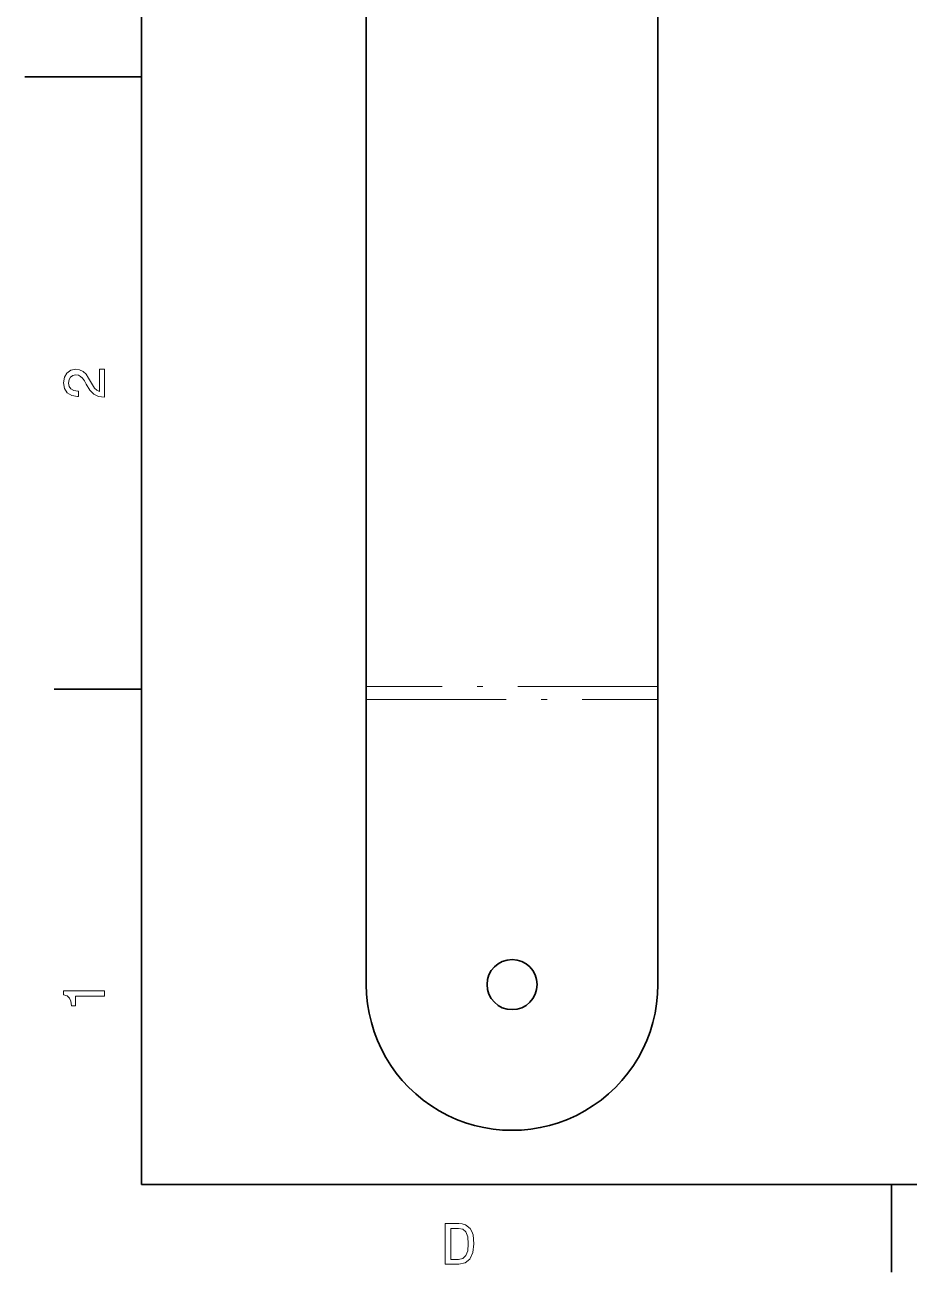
# Model space of a CAD drawing. Extents: x 0 to 297, y 0 to 210.
# Drawn here: x 0 to 75.8, y 2.5 to 109.5 of the extents above; entities that cross this region are included whole.
import ezdxf

# ---------------------------------------------------------------- set-up
doc = ezdxf.new("R2010")
doc.units = 0
doc.linetypes.add('DASHDOT', pattern=[18.5, 12, -3, 0.5, -3])

msp = doc.modelspace()

# ---------------------------------------------------------------- linework, layer by layer
at = {"color": 7, "lineweight": 35}
for p, q in [((10, 200), (10, 10)), ((29.264606, 192.155579), (29.264606, 52.721195)), ((54.264606, 52.721195), (54.264606, 184.356995)), ((29.264606, 51.589977), (29.264606, 27.155586)), ((54.264606, 27.155586), (54.264606, 51.589981)), ((10, 10), (287, 10))]:
    msp.add_line(p, q, dxfattribs=at)
at = {"color": 7, "lineweight": 35, "ltscale": 0.25}
msp.add_line((10, 105), (0, 105), dxfattribs=at)
at = {"color": 7, "lineweight": 35, "ltscale": 0.1875}
for p, q in [((10, 52.5), (2.5, 52.5)), ((74.300003, 10), (74.300003, 2.5))]:
    msp.add_line(p, q, dxfattribs=at)
at = {"color": 7, "lineweight": 35, "ltscale": 0.02828}
for p, q in [((29.264606, 52.721195), (29.264606, 51.589977)), ((54.264606, 51.589981), (54.264606, 52.721195))]:
    msp.add_line(p, q, dxfattribs=at)
at = {"color": 7, "linetype": 'DASHDOT', "lineweight": 13}
for p, q in [((54.264606, 52.721195), (29.264606, 52.721195)), ((29.264606, 51.589977), (54.264606, 51.589981))]:
    msp.add_line(p, q, dxfattribs=at)
at = {"color": 7, "lineweight": 13}
for points in [[(6.833213, 77.519447), (6.833213, 79.925072), (6.399496, 79.925072), (6.399496, 78.023773), (6.162464, 78.129684), (5.965778, 78.311241), (5.607709, 78.871033), (5.456412, 79.168587), (5.239553, 79.501442), (4.987392, 79.738472), (4.689842, 79.874641), (4.351945, 79.925072), (3.928314, 79.839333), (3.595461, 79.602303), (3.383646, 79.239189), (3.307997, 78.770172), (3.393732, 78.286018), (3.630764, 77.91787), (4.009006, 77.680832), (4.508286, 77.600143), (4.578891, 77.600143), (4.578891, 78.059074), (4.538545, 78.059074), (4.195605, 78.104462), (3.943444, 78.240631), (3.782061, 78.457489), (3.726585, 78.744957), (3.777017, 79.03746), (3.903098, 79.254318), (4.099784, 79.395531), (4.346902, 79.445961), (4.578891, 79.41066), (4.775577, 79.314842), (4.947046, 79.153458), (5.098343, 78.931557), (5.259727, 78.634003), (5.572406, 78.139771), (5.90526, 77.791786), (6.308718, 77.585014), (6.818084, 77.519447)], [(6.833213, 26.159222), (6.833213, 26.618156), (3.307997, 26.618156), (3.307997, 26.275217), (3.615634, 26.184439), (3.822406, 26.002882), (3.943444, 25.725506), (3.98379, 25.34222), (4.341859, 25.34222), (4.341859, 26.159222)], [(37.194958, 6.666787), (36.029972, 6.666787), (36.029972, 3.166787), (37.194958, 3.166787), (37.744667, 3.277738), (38.153168, 3.615634), (38.405331, 4.165346), (38.496109, 4.916787), (38.415417, 5.683357), (38.314552, 5.985951), (38.173344, 6.228026), (37.764839, 6.555836), (37.497551, 6.636527)], [(37.159653, 6.248199), (37.542938, 6.17255), (37.805187, 5.940562), (37.961525, 5.527017), (38.011959, 4.916787), (37.956482, 4.326729), (37.800144, 3.913184), (37.532852, 3.666066), (37.159653, 3.585375), (36.498989, 3.585375), (36.498989, 6.248199)]]:
    msp.add_lwpolyline(points, close=True, dxfattribs=at)
at = {"color": 7, "lineweight": 35}
msp.add_circle((41.764606, 27.155586), 2.15, dxfattribs=at)
msp.add_arc((41.764606, 27.155586), 12.5, 179.999995, 0, dxfattribs=at)

doc.saveas('drawing.dxf')
